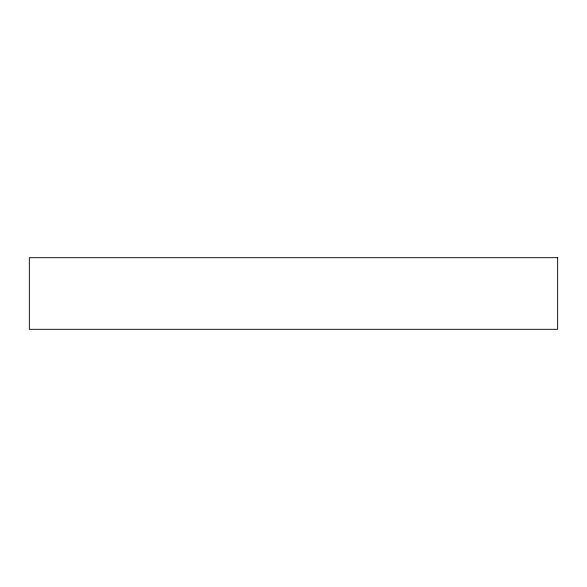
<?xml version="1.0" encoding="UTF-8"?>
<svg xmlns="http://www.w3.org/2000/svg" width="587" height="587" viewBox="0 0 587 587"><rect width="100%" height="100%" fill="white"/><g stroke="black" fill="none" stroke-linecap="round" stroke-linejoin="round"><path stroke-width="0.88" d="M557.65 257.686L29.35 257.686L29.35 329.314L557.65 329.314L557.65 257.686"/></g></svg>
